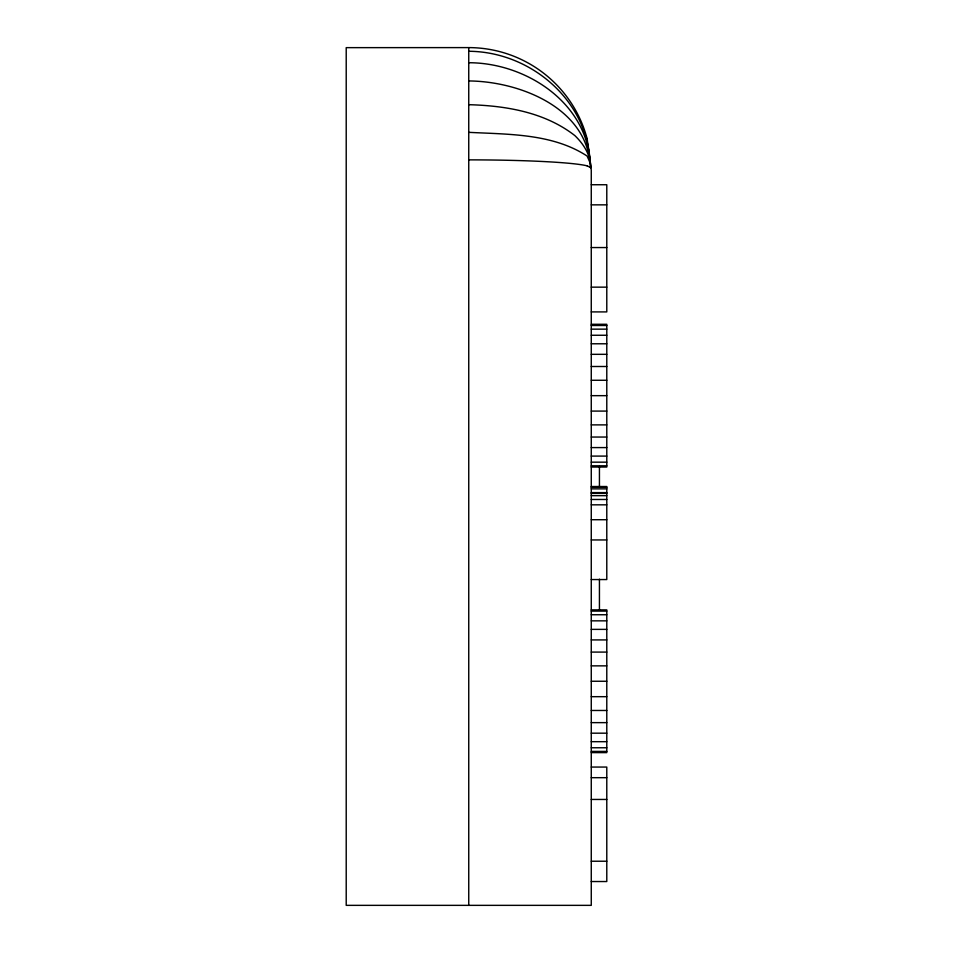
<?xml version="1.0" encoding="UTF-8"?>
<svg xmlns="http://www.w3.org/2000/svg" width="953" height="953" viewBox="0 0 953 953"><rect width="100%" height="100%" fill="white"/><g stroke="black" fill="none" stroke-linecap="round" stroke-linejoin="round"><path stroke-width="1.43" d="M587.048 138.471A122.58 122.318 0 0 0 468.745 47.602L346.213 47.65L346.213 905.35L591.265 905.35L591.265 170.182L587.096 138.471M591.265 184.739L606.787 184.739L606.787 311.905L591.265 311.905M591.265 204.847L606.787 204.847M591.265 247.554L606.787 247.554M591.265 287.151L606.787 287.151M591.265 324.282L606.787 324.282L606.787 467.03L591.265 467.03M591.265 325.497L606.787 325.497M591.265 329.154L606.787 329.154M591.265 335.253L606.787 335.253M591.265 343.783L606.787 343.783M591.265 354.325L606.787 354.325M591.265 366.5L606.787 366.5M591.265 380.271L606.787 380.271M591.265 395.662L606.787 395.662M591.265 411.088L606.787 411.088M591.265 424.883L606.787 424.883M591.265 437.046L606.787 437.046M591.265 447.588L606.787 447.588M591.265 456.094L606.787 456.094M591.265 462.169L606.787 462.169M591.265 465.814L606.787 465.814M591.265 486.518L606.787 486.518L606.787 579.555L591.265 579.555M591.265 487.293L606.787 487.293M591.265 488.865L606.787 488.865M591.265 492.606L606.787 492.606M591.265 493.368L606.787 493.368M591.265 495.667L606.787 495.667M591.265 499.479L606.787 499.479M591.265 504.828L606.787 504.828M591.265 519.719L606.787 519.719M591.265 539.946L606.787 539.946M591.265 609.872L606.787 609.872L606.787 752.62L591.265 752.62M591.265 611.099L606.787 611.099M591.265 614.745L606.787 614.745M591.265 620.844L606.787 620.844M591.265 629.373L606.787 629.373M591.265 639.916L606.787 639.916M591.265 652.09L606.787 652.09M591.265 665.861L606.787 665.861M591.265 681.252L606.787 681.252M591.265 696.679L606.787 696.679M591.265 710.473L606.787 710.473M591.265 722.636L606.787 722.636M591.265 733.179L606.787 733.179M591.265 741.684L606.787 741.684M591.265 747.76L606.787 747.76M591.265 751.405L606.787 751.405M591.265 767.058L606.787 767.058L606.787 881.537L591.265 881.537M591.265 777.684L606.787 777.684M591.265 799.448L606.787 799.448M591.265 861.226L606.787 861.226M468.745 132.336C508.545 134.409 552.526 133.432 587.096 156.042L590.372 163.463M468.745 104.687C505.84 105.676 544.854 112.192 574.85 135.588C583.915 144.344 590.467 154.898 590.943 167.74L587.096 165.822M468.745 80.945C519.79 81.327 588.275 108.154 590.372 167.454M468.745 62.731C525.222 62.719 586.214 101.84 590.098 162.01C587.024 99.434 530.011 51.629 468.745 51.271M599.437 466.362L599.437 486.757M599.437 579.186L599.437 610.075M468.745 47.65L468.745 905.35M468.745 159.866A122.58 8.017 0 0 1 587.048 165.822"/></g></svg>
